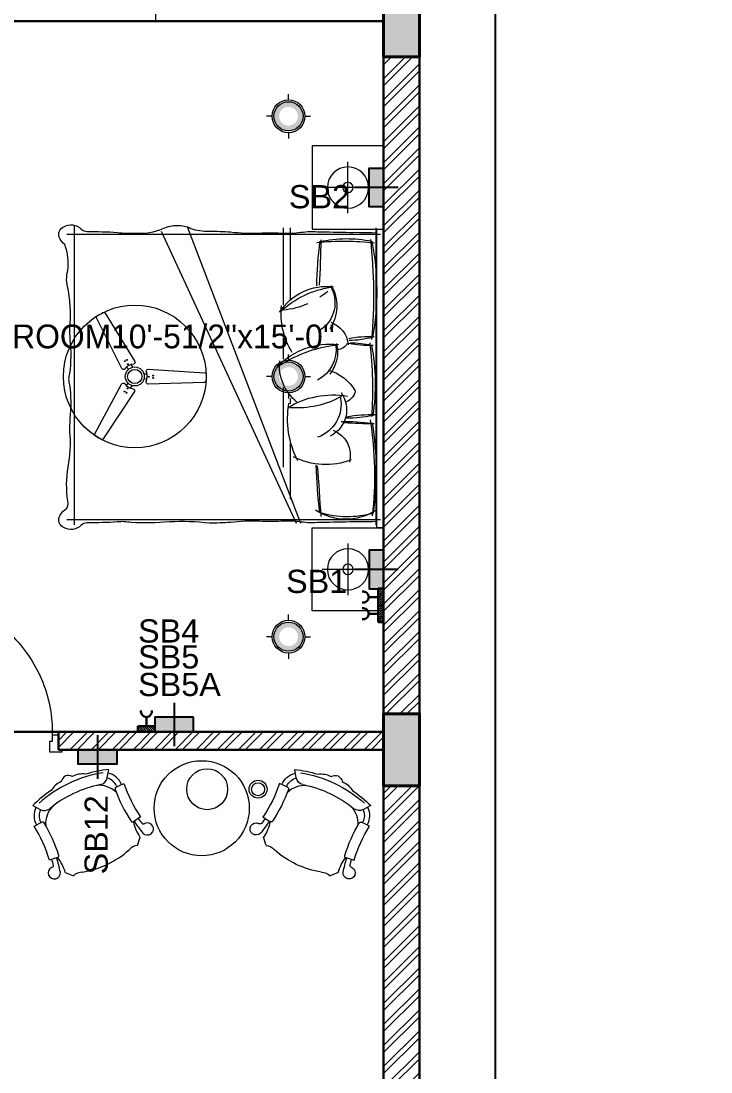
# Model space of a CAD drawing. Header units: inches. Extents: x 3094 to 3721, y -16790 to -15753.
# Drawn here: x 3546.4 to 3720.6, y -16172.1 to -15906.9 of the extents above; entities that cross this region are included whole.
import ezdxf

# ---------------------------------------------------------------- set-up
doc = ezdxf.new("R2010")
doc.units = ezdxf.units.IN
doc.header["$LTSCALE"] = 25
doc.header["$MEASUREMENT"] = 0
doc.linetypes.add('Cline', pattern=[1, 0.625, -0.125, 0.125, -0.125])
doc.linetypes.add('DASHED', pattern=[0.75, 0.5, -0.25])
doc.layers.add('107 CAVERI MAIN XREF$0$FORMAT', color=7, linetype='Continuous')
doc.layers.add('LCD-LOOPING', color=160, linetype='Continuous')
for name, color, linetype, lineweight in [('Door & Window', 32, 'Continuous', 20), ('E_LITE_POINT_Pen_No__14', 14, 'Continuous', 18), ('E_LITE_POINT_Pen_No__8', 8, 'Continuous', 18), ('ele-cfl', 252, 'Continuous', 13), ('SDA - Brick Wall', 7, 'Continuous', 30), ('SDA - Column', 6, 'Continuous', 40), ('SDA - Furniture', 36, 'Continuous', 9), ('SDA - Hatch Dark', 250, 'Continuous', 5), ('SDA - Hatch Lite', 252, 'Continuous', 0), ('SDA - Overhead Lines', 252, 'DASHED', 9), ('Sunk', 142, 'Continuous', 20), ('TEL', 220, 'Continuous', 30), ('wire', 230, 'Continuous', 5)]:
    doc.layers.add(name, color=color, linetype=linetype, lineweight=lineweight)
for name, color, linetype, true_color in [('LCD-ELECTRICAL SYMBOL', 34, 'Continuous', 0x994200), ('PP-OUTER ', 34, 'Continuous', 0x994200), ('PP-ROOM 1', 34, 'Continuous', 0x994200)]:
    doc.layers.add(name, color=color, linetype=linetype, true_color=true_color)
doc.styles.add('JB', font='GOTHIC.TTF', dxfattribs={"height": 5})
doc.styles.add('spectrum', font='arial.ttf')
pattern_1 = [(45, (3081.9256, -16917.6346), (-2.65165, 2.65165), []), (45, (3083.6934, -16917.6346), (-2.65165, 2.65165), [])]

# ---------------------------------------------------------------- blocks, each defined once
blk = doc.blocks.new('A$C8f570909')
at = {"layer": 'LCD-ELECTRICAL SYMBOL', "true_color": 0xcd6928}
h = blk.add_hatch(color=32, dxfattribs=at)
h.dxf.hatch_style = 1
h.paths.add_polyline_path([(0, 0), (8, 0), (8, 3), (0, 3)])
at = {"layer": 'LCD-ELECTRICAL SYMBOL', "color": 32, "true_color": 0xcd6928}
blk.add_line((4, -3), (4, 5.99), dxfattribs=at)
blk.add_lwpolyline([(0, 0), (8, 0), (8, 3), (0, 3)], close=True, dxfattribs=at)
blk = doc.blocks.new('c')
at = {"layer": 'SDA - Hatch Dark'}
h = blk.add_hatch(color=256, dxfattribs=at)
h.dxf.hatch_style = 1
h.paths.add_polyline_path([(404.31, 589), (404.31, 598.06), (422.4, 598.06), (422.4, 589)])
at = {"layer": 'SDA - Column'}
blk.add_lwpolyline([(404.31, 589), (404.31, 598.06), (422.4, 598.06), (422.4, 589)], close=True, dxfattribs=at)
blk = doc.blocks.new('*U12')
at = {"color": 0, "linetype": 'ByBlock'}
blk.add_lwpolyline([(-35, 785.9), (-35, 0), (-70, 0), (-70, 785.9)], close=True, dxfattribs=at)
for points in [[(-830, -95), (-901, -95), (-901, -83), (-880, -83), (-880, 0), (-845, 0), (-845, -35), (-830, -35), (-830, -95)], [(21, -95), (21, -83), (0, -83), (0, 0), (-35, 0), (-35, -35), (-50, -35), (-50, -95), (21, -95)]]:
    blk.add_lwpolyline(points, dxfattribs=at)
at = {"color": 250, "linetype": 'DASHED', "ltscale": 250}
blk.add_arc((-78.2, 19), 767, 89.38559, 181.41667, dxfattribs=at)
blk = doc.blocks.new('DOUBLE BED')
at = {"layer": 'SDA - Furniture'}
for p, q in [((-91.15, -2235.19), (-91.15, -2222.19)), ((-84.65, -2228.69), (-97.65, -2228.69)), ((-160.15, -2239.96), (-160.15, -2314.83)), ((-104.15, -2240.29), (-138.21, -2313.92)), ((-103.08, -2240.29), (-131.52, -2314.83)), ((-84.05, -2239.96), (-84.05, -2314.83)), ((-82.98, -2241.18), (-162.09, -2241.18)), ((-105.65, -2246.36), (-105.65, -2260.45)), ((-107.45, -2254.51), (-107.45, -2274.59)), ((-105.65, -2270.49), (-105.65, -2271.8)), ((-107.45, -2281.76), (-107.45, -2286.98)), ((-107.45, -2295.4), (-107.45, -2314.83)), ((-105.65, -2296.78), (-105.65, -2314.83)), ((-82.98, -2313.18), (-162.09, -2313.18)), ((-160.15, -2313.18), (-160.15, -2315.5)), ((-91.15, -2318.53), (-91.15, -2331.53)), ((-84.65, -2325.03), (-97.65, -2325.03))]:
    blk.add_line(p, q, dxfattribs=at)
for points in [[(-100.15, -2218.19), (-100.15, -2239.19), (-82.15, -2239.19), (-82.15, -2218.19)], [(-83.84, -2239.19), (-83.84, -2314.53), (-82.15, -2314.53), (-82.15, -2239.19)], [(-100.15, -2335.53), (-100.15, -2314.53), (-82.15, -2314.53), (-82.15, -2335.53)]]:
    blk.add_lwpolyline(points, close=True, dxfattribs=at)
for points in [[(-136.22, -2240.67, 0.03118), (-145.9, -2240.48, -0.080578), (-149.38, -2240.65, 0.015877), (-156.99, -2240.41, -0.211134), (-158.45, -2239.81, 0.329446), (-162.87, -2239.21, 0.37589), (-164.05, -2241.84, 0.123892), (-162.58, -2243.73, -0.342539), (-161.86, -2245.94, 0.076826), (-161.77, -2254.47, -0.036442), (-161.24, -2259.25, -0.046791), (-161.31, -2263.11, 0.023628), (-161.23, -2266.65, -0.055897), (-161.32, -2275.23, 0.053528), (-161.56, -2276.67, 0.053528), (-161.32, -2278.1, -0.055897), (-161.23, -2286.68, 0.026973), (-161.31, -2289.78, -0.036947), (-161.24, -2294.67, -0.036442), (-161.77, -2299.45, 0.141351), (-161.86, -2304.08, -0.121087), (-162.58, -2310.63, 0.123892), (-164.05, -2312.52, 0.37589), (-162.87, -2315.15, 0.329446), (-158.45, -2314.55, -0.211134), (-156.99, -2313.95, 0.015877), (-149.38, -2313.71, -0.06219), (-144.87, -2313.55, -0.129403), (-137.76, -2314.7, 0.123513), (-134.22, -2315.46, 0.129887), (-130.82, -2314.73, -0.095063), (-126.13, -2314.02, 0.016498), (-120.81, -2313.82, -0.039412), (-113.51, -2313.55, 0.025508), (-108.05, -2313.55, -0.038458), (-103.67, -2313.64, 0.058958), (-98.81, -2313.88, 0.00267), (-90.71, -2313.71, 0.015571), (-84.23, -2313.62)], [(-126.13, -2240.34, -0.037552), (-136.22, -2240.67)], [(-84.23, -2240.74, 0.015571), (-90.71, -2240.65, 0.00267), (-98.81, -2240.48, 0.058958), (-103.67, -2240.72, -0.038458), (-108.05, -2240.81, 0.025508), (-113.51, -2240.81, -0.039412), (-120.81, -2240.53, 0.016498), (-126.13, -2240.34)]]:
    blk.add_lwpolyline(points, format="xyb", dxfattribs=at)
for centre, radius in [((-91.15, -2228.69), 5.2), ((-91.15, -2228.69), 1.3), ((-91.15, -2325.03), 5.2), ((-91.15, -2325.03), 1.3)]:
    blk.add_circle(centre, radius, dxfattribs=at)
for centre, radius, start, end in [((-91.7, -2255.08), 13.77, 57.51, 123.8336), ((13.8, -2257.6), 112.97, 172.5647, 178.6834), ((-945.32, -2189.84), 848.92, 355.60971, 356.47378), ((-91.31, -2265.39), 23.45, 73.9263, 107.1409), ((-172.61, -2252.36), 88.17, 350.856, 6.6319), ((-157.91, -2253.46), 73.86, 350.5879, 8.2565), ((-82.95, -2266.71), 23.43, 153.0538, 189.663), ((-96.78, -2273.3), 18.17, 69.3026, 116.5026), ((-97.37, -2257.46), 6.81, 291.4295, 14.3652), ((-101.69, -2270.32), 8.8, 348.0413, 70.8342), ((-98.87, -2268.95), 7.38, 324.1671, 63.8421), ((-92.05, -2212.67), 53.33, 269.1536, 277.5533), ((-84.37, -2368.58), 103.21, 90.1063, 94.3312), ((-91.56, -2303.52), 36.69, 79.5301, 89.934), ((-85.4, -2234.24), 33.5, 259.589, 272.0447), ((-184.79, -2274.26), 99.82, 353.3146, 4.0301), ((-94.84, -2250.57), 22.14, 238.6542, 279.1977), ((-104.06, -2292.78), 23.37, 61.0456, 94.1497), ((-136.42, -2275.49), 52.15, 349.1717, 8.8688), ((-96.61, -2280.13), 11.83, 128.7278, 185.6813), ((-93.03, -2274.49), 3.81, 12.1757, 68.3207), ((-99.19, -2267.92), 11.45, 285.4018, 329.7122), ((-102.94, -2284.22), 8.82, 353.1541, 62.0001), ((-102.91, -2283.53), 9.13, 346.3296, 38.0812), ((-95.49, -2266.45), 19.08, 225.5269, 275.813), ((-90.34, -2252.42), 33.08, 237.3804, 263.3034), ((-89.22, -2293.31), 18.82, 148.1221, 185.9522), ((-97.68, -2284.81), 6.61, 289.1335, 355.0933), ((-94.06, -2287.29), 3.18, 30.1134, 85.8974), ((-85.77, -2311.28), 26.13, 87.8261, 101.4767), ((-91.75, -2250.56), 35.34, 271.8337, 280.6945), ((-86, -2261.01), 26.43, 259.1667, 273.123), ((-91.54, -2312.45), 26.07, 75.3434, 88.3876), ((-206.26, -2297.9), 121.57, 353.3958, 5.2949), ((-148.17, -2298.84), 64.28, 348.652, 10.4088), ((-102.72, -2295.97), 8.3, 329.3706, 56.8919), ((-104.01, -2295.1), 10.05, 328.6569, 34.6491), ((-96.51, -2286.02), 14.06, 212.3262, 277), ((-92.01, -2276.58), 23.56, 227.3201, 261.4624), ((-109.73, -2314.98), 21.04, 66.2982, 83.8539), ((-109.73, -2314.98), 21.04, 49.9508, 56.951), ((47.17, -2295.22), 146.29, 181.9642, 186.3418), ((-278.92, -2312.56), 180.9, 0.238, 3.8562), ((-92.05, -2243.74), 67.78, 264.0935, 276.4707), ((-91.44, -2281.23), 30.9, 257.3175, 281.7435)]:
    blk.add_arc(centre, radius, start, end, dxfattribs=at)
blk = doc.blocks.new('sfrsrf')
at = {"layer": 'SDA - Furniture'}
for p, q in [((-3066.76, 3190.37), (-3064.63, 3191.04)), ((-3059.58, 3191.18), (-3060.78, 3189.39)), ((-3052.07, 3184.98), (-3051.12, 3186.98)), ((-3049.67, 3182.79), (-3047.59, 3183.17)), ((-3073.56, 3172.18), (-3074.39, 3174.24)), ((-3069.84, 3170.24), (-3070.47, 3168.18)), ((-3061.86, 3164.3), (-3060.91, 3166.3)), ((-3056.67, 3163.99), (-3057.7, 3165.84))]:
    blk.add_line(p, q, dxfattribs=at)
at = {"layer": 'SDA - Furniture', "extrusion": (0, 0, -1)}
for centre, major_axis, start_param, end_param in [((-3062.59, 3192.9), (-1.47, 0.45), 5.172577, 9.545571), ((-3070.11, 3190.81), (-3.23, 1), 2.97264, 3.690016), ((-3059.06, 3198.73), (-9.08, 2.81), 4.594746, 5.039753), ((-3039.38, 3221.24), (-36.46, 11.27), 5.004239, 5.101731), ((-3060.75, 3191.88), (-0.554, 0.171), 5.366675, 6.71843), ((-3039.38, 3221.24), (10.89, 35.22), 3.433443, 3.476219), ((-3039.38, 3221.24), (10.7, 34.6), 3.172143, 3.433443), ((-3050.74, 3172.92), (-21.98, 6.8), 0.142265, 0.43102), ((-3060.42, 3189.15), (-0.413, 0.128), 4.992975, 6.575035), ((-3039.38, 3221.24), (-37.08, 11.46), 4.760576, 4.992975), ((-3057.94, 3180.66), (-6.07, 1.88), 2.08341, 2.933464), ((-3052.46, 3185.16), (-0.413, 0.128), 3.283857, 4.760576), ((-3039.38, 3221.24), (-36.46, 11.27), 4.74294, 4.748656), ((-3053.26, 3181.86), (-3.45, 1.07), 1.700033, 2.587618), ((-3053.26, 3181.86), (-4.69, 1.45), 1.659232, 2.606483), ((-3050.74, 3172.92), (-21.98, 6.8), 6.136694, 6.42545), ((-3049.28, 3180.66), (-2.07, 0.64), 6.17736, 7.372807), ((-3079.74, 3186.64), (-30.89, 9.55), 2.949463, 3.133624), ((-3079.74, 3186.64), (-27.58, 8.53), 3.035767, 3.283857), ((-3079.74, 3186.64), (-30.27, 9.36), 2.997829, 3.283857), ((-3054.51, 3176.55), (-5.53, 1.71), 2.705678, 3.30571), ((-3076.86, 3176.55), (-3.23, 1), 2.877699, 3.595074), ((-3079.74, 3186.64), (-27.58, 8.53), 3.283857, 3.531947), ((-3075.98, 3162.99), (-9.08, 2.81), 1.527962, 1.972968), ((-3079.74, 3186.64), (-30.27, 9.36), 3.283857, 3.569886), ((-3051.22, 3173.47), (-2.27, 0.7), 3.408334, 4.172722), ((-3051.47, 3172.94), (-2.27, 0.7), 2.394992, 3.15938), ((-3073.7, 3169.41), (-1.47, 0.45), 3.305329, 7.678323), ((-3080.91, 3133.5), (-36.46, 11.27), 1.465983, 1.563476), ((-3071.76, 3168.64), (-0.554, 0.171), 6.13247, 7.484225), ((-3080.91, 3133.5), (-35.22, 10.89), 1.520699, 1.563476), ((-3069.43, 3170.12), (-0.413, 0.128), 6.275865, 7.857925), ((-3080.91, 3133.5), (-37.08, 11.46), 1.57474, 1.807139), ((-3061.29, 3173.58), (-6.07, 1.88), 3.634251, 4.484304), ((-3055.94, 3173.53), (-5.53, 1.71), 3.262005, 3.862037), ((-3080.91, 3133.5), (-34.6, 10.7), 1.563476, 1.824775), ((-3061.3, 3166.49), (-0.413, 0.128), 1.807139, 3.283857), ((-3055.81, 3166.88), (-2.07, 0.64), 5.478093, 6.67354), ((-3079.74, 3186.64), (-30.89, 9.55), 3.434091, 3.618252), ((-3059.25, 3169.2), (-4.69, 1.45), 3.961232, 4.908483), ((-3080.91, 3133.5), (-36.46, 11.27), 1.819058, 1.824775), ((-3059.25, 3169.2), (-3.45, 1.07), 3.980097, 4.867682)]:
    blk.add_ellipse(centre, major_axis=major_axis, ratio=1, start_param=start_param, end_param=end_param, dxfattribs=at)
blk = doc.blocks.new('SURFACE MOUNTED CEILING LIGHT')
at = {"layer": 'ele-cfl', "ltscale": 5}
h = blk.add_hatch(color=2, dxfattribs=at)
edge = h.paths.add_edge_path()
edge.add_arc((0, 0), 3.83, 0, 360, ccw=False)
edge = h.paths.add_edge_path(flags=16)
edge.add_arc((0, 0), 2.47, 0, 360, ccw=False)
at = {"layer": 'ele-cfl', "color": 1, "ltscale": 5}
for p, q in [((0, 4.32), (0, 5.81)), ((-4.32, 0), (-5.81, 0)), ((4.32, 0), (5.81, 0)), ((0, -4.32), (0, -5.81))]:
    blk.add_line(p, q, dxfattribs=at)
for radius in [4.32, 3.83]:
    blk.add_circle((0, 0), radius, dxfattribs=at)
blk = doc.blocks.new('fan')
at = {"layer": 'E_LITE_POINT_Pen_No__14', "linetype": 'Continuous', "flags": 128}
for points in [[(160.12, 4419.11, -0.021916), (163.77, 4421.21, -0.388357), (165.33, 4420.79), (185.8, 4388.78, -0.552612), (184.93, 4386.95, 0.204445), (179.22, 4383.65, -0.552612), (177.19, 4383.81), (159.7, 4417.54, -0.388357)], [(160.12, 4419.11, -0.021916), (163.77, 4421.21, -0.388357), (165.33, 4420.79), (185.8, 4388.78, -0.552612), (184.93, 4386.95, 0.204445), (179.22, 4383.65, -0.552612), (177.19, 4383.81), (159.7, 4417.54, -0.388357)], [(233.93, 4380.7, -0.021916), (233.93, 4376.5, -0.388357), (232.78, 4375.35), (194.83, 4373.63, -0.552612), (193.67, 4375.3, 0.204445), (193.67, 4381.9, -0.552612), (194.83, 4383.57), (232.78, 4381.85, -0.388357)], [(233.93, 4380.7, -0.021916), (233.93, 4376.5, -0.388357), (232.78, 4375.35), (194.83, 4373.63, -0.552612), (193.67, 4375.3, 0.204445), (193.67, 4381.9, -0.552612), (194.83, 4383.57), (232.78, 4381.85, -0.388357)], [(163.77, 4335.99, -0.021916), (160.12, 4338.09, -0.388357), (159.7, 4339.66), (177.19, 4373.39, -0.552612), (179.22, 4373.55, 0.204445), (184.93, 4370.25, -0.552612), (185.8, 4368.42), (165.33, 4336.41, -0.388357)]]:
    blk.add_lwpolyline(points, format="xyb", close=True, dxfattribs=at)
at = {"layer": 'E_LITE_POINT_Pen_No__14', "linetype": 'Continuous'}
for radius in [48, 48, 6.4, 6.4]:
    blk.add_circle((185.94, 4378.6), radius, dxfattribs=at)
at = {"layer": 'E_LITE_POINT_Pen_No__8', "linetype": 'Continuous'}
for p, q in [((180.43, 4384.95), (181.45, 4383.17)), ((180.43, 4384.95), (181.45, 4383.17)), ((183.2, 4386.55), (184.23, 4384.77)), ((183.2, 4386.55), (184.23, 4384.77)), ((194.19, 4380.2), (192.14, 4380.2)), ((194.19, 4380.2), (192.14, 4380.2)), ((194.19, 4377), (192.14, 4377)), ((194.19, 4377), (192.14, 4377)), ((180.43, 4372.25), (181.45, 4374.03)), ((183.2, 4370.65), (184.23, 4372.43))]:
    blk.add_line(p, q, dxfattribs=at)
for centre, radius in [((180.5, 4389.62), 0.308), ((180.5, 4389.62), 0.308), ((179.12, 4388.82), 0.308), ((179.12, 4388.82), 0.308), ((181.23, 4386.76), 0.308), ((181.23, 4386.76), 0.308), ((185.94, 4378.6), 4.8), ((185.94, 4378.6), 4.8), ((195.36, 4378.6), 0.308), ((195.36, 4378.6), 0.308), ((198.21, 4379.4), 0.308), ((198.21, 4379.4), 0.308), ((198.21, 4377.8), 0.308), ((198.21, 4377.8), 0.308), ((179.12, 4368.38), 0.308), ((181.23, 4370.44), 0.308), ((180.5, 4367.58), 0.308)]:
    blk.add_circle(centre, radius, dxfattribs=at)
blk = doc.blocks.new('6A SOCKET')
at = {"layer": 'TEL', "linetype": 'ByBlock'}
for p, q in [((141824.77, -56605.32), (141820.42, -56605.32)), ((141820.42, -56605.32), (141820.42, -56618.36)), ((141824.77, -56618.36), (141824.77, -56605.32)), ((141824.77, -56611.84), (141831.93, -56611.84)), ((141820.42, -56618.36), (141824.77, -56618.36))]:
    blk.add_line(p, q, dxfattribs=at)
at = {"layer": 'TEL', "linetype": 'ByBlock', "lineweight": 20}
for p, q in [((141824.77, -56610.54), (141820.42, -56606.19)), ((141824.77, -56612.17), (141820.42, -56607.82)), ((141824.77, -56613.8), (141820.42, -56609.45)), ((141824.77, -56608.92), (141821.17, -56605.32)), ((141824.77, -56607.29), (141822.8, -56605.32)), ((141824.77, -56605.66), (141824.42, -56605.32)), ((141824.77, -56615.42), (141820.42, -56611.08)), ((141824.77, -56617.05), (141820.42, -56612.7)), ((141824.45, -56618.36), (141820.42, -56614.33)), ((141822.83, -56618.36), (141820.42, -56615.96)), ((141821.2, -56618.36), (141820.42, -56617.58))]:
    blk.add_line(p, q, dxfattribs=at)
at = {"layer": 'TEL', "linetype": 'ByBlock'}
for centre, start, end in [((141836.51, -56612.09), 82.69816, 176.81004), ((141836.51, -56611.58), 183.18996, 277.30184)]:
    blk.add_arc(centre, 4.58, start, end, dxfattribs=at)

msp = doc.modelspace()

# ---------------------------------------------------------------- hatches: boundary and pattern name
at = {"layer": 'SDA - Furniture'}
h = msp.add_hatch(dxfattribs=at)
h.set_pattern_fill('WOODFACE,_O', color=256, scale=90, angle=270, pattern_type=2)
h.set_pattern_definition([(270, (2573.18, 160282.934), (45, -45), [2.25, -42.75]), (360, (2588.93, 160264.934), (45, 45), [4.5, -40.5]), (315, (2584.428, 160273.934), (45, -2e-14), [3.1815, -9.5445, 3.1815, -6.363, 22.275, -19.0941103]), (315, (2570.928, 160285.184), (45, -2e-14), [3.18195, -6.3639, 3.18195, -50.9118103]), (315, (2575.428, 160269.434), (45, -2e-14), [3.18195, -60.45766]), (315, (2573.178, 160264.934), (45, -2e-14), [3.18195, -60.45766]), (315, (2577.678, 160271.684), (45, -2e-14), [3.18195, -60.45766]), (315, (2579.928, 160273.934), (45, -2e-14), [6.3639, -57.27571]), (315, (2613.678, 160262.684), (45, -2e-14), [6.3639, -57.27571]), (315, (2582.178, 160278.434), (45, -2e-14), [12.7278, -50.91181]), (315, (2584.428, 160280.684), (45, -2e-14), [12.7278, -50.91181]), (315, (2597.928, 160251.434), (45, -2e-14), [12.7278, -50.91181]), (315, (2588.928, 160282.934), (45, -2e-14), [9.54594, -54.09367]), (315, (2595.678, 160291.934), (45, -2e-14), [9.54594, -54.09367]), (315, (2591.178, 160287.434), (45, -2e-14), [9.54594, -54.09367]), (315, (2604.678, 160258.184), (45, -2e-14), [15.909903, -47.729707]), (315, (2606.928, 160262.684), (45, -2e-14), [15.909903, -47.729707]), (315, (2595.678, 160258.184), (45, -2e-14), [22.273864, -41.365747]), (296.565051, (2577.678, 160278.434), (2e-08, -45), [5.031153, -95.591906]), (296.565051, (2591.178, 160269.434), (2e-08, -45), [5.031153, -95.591906]), (296.565051, (2586.678, 160271.684), (2e-08, -45), [5.031153, -95.591906]), (296.565051, (2573.178, 160280.684), (2e-08, -45), [10.062306, -90.560753]), (296.565051, (2593.428, 160271.684), (2e-08, -45), [15.093459, -85.5296]), (296.565051, (2595.678, 160276.184), (2e-08, -45), [20.124612, -80.498447]), (296.565051, (2597.928, 160280.684), (2e-08, -45), [20.124612, -80.498447]), (296.565051, (2611.428, 160287.434), (2e-08, -45), [20.124612, -80.498447]), (296.565051, (2606.928, 160287.434), (2e-08, -45), [25.155765, -75.467294]), (296.565051, (2602.428, 160285.184), (2e-08, -45), [25.155765, -75.467294]), (333.434949, (2584.428, 160269.434), (45, -2e-09), [5.031153, -95.591906]), (333.434949, (2579.928, 160276.184), (45, -2e-09), [5.031153, -95.591906]), (333.434949, (2573.178, 160282.934), (45, -2e-09), [10.062306, -90.560753]), (333.434949, (2579.928, 160269.434), (45, -2e-09), [10.062306, -90.560753]), (333.434949, (2570.928, 160287.434), (45, -2e-09), [15.093459, -85.5296]), (333.434949, (2570.928, 160291.934), (45, -2e-09), [20.124612, -80.498447]), (333.434949, (2573.178, 160251.434), (45, -2e-09), [20.124612, -80.498447]), (333.434949, (2577.678, 160267.184), (45, -2e-09), [20.124612, -80.498447]), (333.434949, (2573.178, 160258.184), (45, -2e-09), [25.155765, -75.467294]), (333.434949, (2575.428, 160262.684), (45, -2e-09), [25.155765, -75.467294])])
h.paths.add_polyline_path([(3684.34, -16101.59), (3684.34, -16103.68), (3682.64, -16103.68), (3682.64, -16101.59)])
h.paths.add_polyline_path([(3684.34, -16113.61), (3682.64, -16113.61), (3682.64, -16111.52), (3684.34, -16111.52)])
h.paths.add_polyline_path([(3720.56, -16158.14), (3717.87, -16158.14), (3717.87, -16156.05), (3720.56, -16156.05)])
h.paths.add_polyline_path([(3716.69, -16181.43), (3715.51, -16181.43), (3715.51, -16180.25), (3716.69, -16180.25)])
h.paths.add_polyline_path([(3601.42, -16221.35), (3556.46, -16221.35), (3556.43, -16311.25), (3601.45, -16311.25), (3601.45, -16301.69)])
at = {"layer": 'SDA - Hatch Lite'}
h = msp.add_hatch(dxfattribs=at)
h.set_pattern_fill('ANSI32', color=256, scale=10)
h.set_pattern_definition(pattern_1)
h.paths.add_polyline_path([(3548.96, -15779.49), (3301.69, -15779.49), (3301.69, -15788.55), (3370.32, -15788.55), (3370.32, -15788.52), (3416.63, -15788.52), (3548.96, -15788.54)])
h.paths.add_polyline_path([(3585, -15779.49), (3548.96, -15779.49), (3548.96, -15788.55), (3585, -15788.55)])
h.paths.add_polyline_path([(3637.91, -15779.49), (3594.09, -15779.49), (3594.09, -15788.55), (3637.91, -15788.55)])
h.paths.add_polyline_path([(3536.52, -16324.54), (3623.17, -16232.87), (3611.76, -16222.08), (3525.11, -16313.75)], flags=9)
h.paths.add_polyline_path([(3206.74, -15906.76), (3264.83, -15906.76), (3264.83, -15892.94), (3206.74, -15892.94)], flags=9)
h.paths.add_polyline_path([(3201.3, -15892.44), (3269.51, -15892.44), (3269.51, -15876.74), (3201.3, -15876.74)], flags=9)
h.paths.add_polyline_path([(3439.76, -16070.35), (3501.19, -16070.35), (3501.19, -16056.53), (3439.76, -16056.53)], flags=9)
h.paths.add_polyline_path([(3441.04, -16056.03), (3499.15, -16056.03), (3499.15, -16040.33), (3441.04, -16040.33)], flags=9)
h.paths.add_polyline_path([(3440.55, -15983.28), (3498.64, -15983.28), (3498.64, -15969.46), (3440.55, -15969.46)], flags=9)
h.paths.add_polyline_path([(3440.16, -15968.96), (3498.27, -15968.96), (3498.27, -15953.26), (3440.16, -15953.26)], flags=9)
h.paths.add_polyline_path([(3366.79, -16283.28), (3424.88, -16283.28), (3424.88, -16269.45), (3366.79, -16269.45)], flags=9)
h.paths.add_polyline_path([(3377, -16268.61), (3413.91, -16268.61), (3413.91, -16253.6), (3377, -16253.6)], flags=9)
h.paths.add_polyline_path([(3342.04, -16480.45), (3413.5, -16480.45), (3413.5, -16466.62), (3342.04, -16466.62)], flags=9)
h.paths.add_polyline_path([(3313.68, -16466.13), (3441.09, -16466.13), (3441.09, -16450.43), (3313.68, -16450.43)], flags=9)
h.paths.add_polyline_path([(3526.54, -16538.69), (3591.31, -16538.69), (3591.31, -16524.87), (3526.54, -16524.87)], flags=9)
h.paths.add_polyline_path([(3505.34, -16524.37), (3611.75, -16524.37), (3611.75, -16508.67), (3505.34, -16508.67)], flags=9)
h.paths.add_polyline_path([(3524.33, -16425.67), (3582.42, -16425.67), (3582.42, -16411.84), (3524.33, -16411.84)], flags=9)
h.paths.add_polyline_path([(3517.21, -16411.35), (3588.77, -16411.35), (3588.77, -16395.65), (3517.21, -16395.65)], flags=9)
h.paths.add_polyline_path([(3443.09, -16296.77), (3507.86, -16296.77), (3507.86, -16282.94), (3443.09, -16282.94)], flags=9)
h.paths.add_polyline_path([(3443.1, -16282.45), (3507.09, -16282.45), (3507.09, -16266.75), (3443.1, -16266.75)], flags=9)
h.paths.add_polyline_path([(3564.87, -16149.87), (3636.34, -16149.87), (3636.34, -16136.04), (3564.87, -16136.04)], flags=9)
h.paths.add_polyline_path([(3579.55, -16135.55), (3620.9, -16135.55), (3620.9, -16119.84), (3579.55, -16119.84)], flags=9)
h.paths.add_polyline_path([(3386.7, -16144.88), (3444.79, -16144.88), (3444.79, -16131.05), (3386.7, -16131.05)], flags=9)
h.paths.add_polyline_path([(3387.13, -16130.55), (3443.59, -16130.55), (3443.59, -16114.86), (3387.13, -16114.86)], flags=9)
h.paths.add_polyline_path([(3554.13, -16010.46), (3612.22, -16010.46), (3612.22, -15996.63), (3554.13, -15996.63)], flags=9)
h.paths.add_polyline_path([(3540.5, -15996.49), (3625.09, -15996.49), (3625.09, -15980.8), (3540.5, -15980.8)], flags=9)
h.paths.add_polyline_path([(3333.57, -15999.8), (3391.66, -15999.8), (3391.66, -15985.97), (3333.57, -15985.97)], flags=9)
h.paths.add_polyline_path([(3319.94, -15985.84), (3404.53, -15985.84), (3404.53, -15970.14), (3319.94, -15970.14)], flags=9)
h.paths.add_polyline_path([(3183.62, -15788.55), (3292.64, -15788.55), (3292.64, -15779.49), (3183.62, -15779.49)])
h = msp.add_hatch(dxfattribs=at)
h.set_pattern_fill('ANSI32', color=256, scale=10)
h.set_pattern_definition(pattern_1)
h.paths.add_polyline_path([(3647, -15915.9), (3637.95, -15915.9), (3637.95, -16081.72), (3647, -16081.72)])
h.paths.add_polyline_path([(3647, -15857.72), (3647, -15819.38)])
h = msp.add_hatch(dxfattribs=at)
h.set_pattern_fill('ANSI32', color=256, scale=10)
h.set_pattern_definition(pattern_1)
h.paths.add_polyline_path([(3512.36, -15941.37), (3507.83, -15941.37), (3507.83, -16014.81), (3494.98, -16014.81), (3494.98, -16019.34), (3507.83, -16019.34), (3507.83, -16081.69), (3512.36, -16081.69)])
h.paths.add_polyline_path([(3555.86, -16086.22), (3555.86, -16090.74), (3637.95, -16090.74), (3637.95, -16086.22)])
h = msp.add_hatch(dxfattribs=at)
h.set_pattern_fill('ANSI32', color=256, scale=10)
h.set_pattern_definition(pattern_1)
h.paths.add_polyline_path([(3647, -16099.8), (3637.95, -16099.8), (3637.95, -16175.74), (3647, -16175.74)])
h.paths.add_polyline_path([(3647, -16184.8), (3637.95, -16184.8), (3637.95, -16568.49), (3647, -16568.49)])

# ---------------------------------------------------------------- linework, layer by layer
at = {"layer": 'LCD-ELECTRICAL SYMBOL'}
msp.add_lwpolyline([(3512.36, -16086.22), (3637.95, -16086.22), (3637.95, -15906.9), (3512.36, -15906.9)], close=True, dxfattribs=at)
at = {"layer": 'PP-OUTER '}
msp.add_lwpolyline([(3146.73, -15753.04), (3666.1, -15753.04), (3666.1, -16790.44), (3146.73, -16790.44)], close=True, dxfattribs=at)
at = {"layer": 'PP-ROOM 1'}
msp.add_lwpolyline([(3512.36, -15906.9), (3637.95, -15906.9), (3637.95, -16086.22), (3512.36, -16086.22)], close=True, dxfattribs=at)
at = {"layer": 'SDA - Brick Wall'}
for p, q in [((3647, -15779.49), (3647, -16568.49)), ((3637.95, -15906.66), (3637.95, -16503.8)), ((3555.86, -16090.74), (3555.86, -16086.22)), ((3555.86, -16086.22), (3637.95, -16086.22)), ((3555.86, -16090.74), (3637.95, -16090.74))]:
    msp.add_line(p, q, dxfattribs=at)
msp.add_lwpolyline([(3174.56, -15779.49), (3647, -15779.49), (3647, -16763.78), (3174.56, -16763.78)], close=True, dxfattribs=at)
at = {"layer": 'SDA - Furniture'}
msp.add_circle((3592.05, -16105.5), 12, dxfattribs=at)
at = {"layer": 'SDA - Furniture', "color": 4, "ltscale": 0.3}
for centre, radius in [((3593.42, -16100.7), 5.17), ((3606.26, -16100.7), 2.26), ((3606.26, -16100.7), 1.64)]:
    msp.add_circle(centre, radius, dxfattribs=at)
at = {"layer": 'SDA - Overhead Lines', "ltscale": 0.25}
msp.add_lwpolyline([(3580.46, -15906.9), (3580.46, -15897.81), (3512.57, -15897.78), (3512.57, -15906.87)], close=True, dxfattribs=at)

# ---------------------------------------------------------------- block references
at = {"xscale": 0.3751794746733543, "yscale": 0.3751794746733543, "zscale": 0.3751794746733543, "rotation": 359.130074742444}
msp.add_blockref('fan', (3480.46, -17638.07), dxfattribs=at)
at = {"layer": 'Door & Window', "xscale": -0.0443181818181833, "yscale": 0.0443181818181833, "zscale": 0.0443181818181833}
msp.add_blockref('*U12', (3516.86, -16087.07), dxfattribs=at)
at = {"layer": 'LCD-ELECTRICAL SYMBOL', "color": 32, "true_color": 0xcd6928, "yscale": 1.21875, "zscale": 1.21875}
for p, xscale, rotation in [((3637.95, -15944.01), -1.21875, 90), ((3637.95, -16050.1), 1.21875, 89.99999999999999), ((3589.93, -16082.56), 1.21875, 179.9999999999999), ((3560.86, -16090.74), -1.21875, 180)]:
    msp.add_blockref('A$C8f570909', p, dxfattribs=dict(at, xscale=xscale, rotation=rotation))
at = {"layer": 'SDA - Column', "rotation": 270}
for p in [(3048.95, -15493.5), (3048.95, -15677.41)]:
    msp.add_blockref('c', p, dxfattribs=at)
at = {"layer": 'SDA - Furniture', "xscale": -1}
for name, p, rotation in [('DOUBLE BED', (3720.1, -18273.91), 180), ('sfrsrf', (385.43, -13048.13), 270)]:
    msp.add_blockref(name, p, dxfattribs=dict(at, rotation=rotation))
at = {"layer": 'SDA - Furniture', "rotation": 90.00000000000006}
msp.add_blockref('sfrsrf', (6798.68, -13048.13), dxfattribs=at)
at = {"layer": 'Sunk', "xscale": -0.3238831000489879, "yscale": 0.3238831000489879, "zscale": 0.3238831000489879}
for p in [(49571.18, 2283.41), (49571.18, 2279.18)]:
    msp.add_blockref('6A SOCKET', p, dxfattribs=at)
at = {"layer": 'Sunk', "xscale": -0.3238831000489879, "yscale": 0.3238831000489879, "zscale": 0.3238831000489879, "rotation": 270}
msp.add_blockref('6A SOCKET', (21913.69, -62019.45), dxfattribs=at)
at = {"layer": 'wire', "xscale": 0.9598233487457344, "yscale": 0.9598233487457344, "zscale": 0.9598233487457344, "rotation": 90.00000000000006}
for p in [(3613.95, -15930.9), (3613.95, -15996.56), (3613.95, -16062.22)]:
    msp.add_blockref('SURFACE MOUNTED CEILING LIGHT', p, dxfattribs=at)

# ---------------------------------------------------------------- texts
at = {"layer": '107 CAVERI MAIN XREF$0$FORMAT', "insert": (3576.69, -15989.54), "char_height": 6, "width": 172.5924, "attachment_point": 8, "style": 'JB'}
msp.add_mtext("BEDROOM10'-51/2''x15'-0''", dxfattribs=at)
at = {"layer": 'LCD-LOOPING', "color": 5, "linetype": 'Cline', "ltscale": 0.25, "true_color": 0x1c0df2, "char_height": 5.85, "attachment_point": 1, "style": 'spectrum'}
for s, width, gutter_width, insert in [('SB2', 19.9061, 1, (3614.04, -15948.26, 0.25)), ('SB1', 19.9061, 1, (3613.33, -16045.33, 0.25)), ('SB4', 19.9061, 1, (3575.98, -16057.84, 0.25)), ('SB5', 19.9061, 1, (3575.98, -16064.39, 0.25)), ('SB5A', 30.466, 7.35, (3575.98, -16071.35, 0.25))]:
    msp.add_mtext_dynamic_manual_height_columns(s, width=width, gutter_width=gutter_width, heights=[6.79], dxfattribs=dict(at, insert=insert))
at = {"layer": 'LCD-LOOPING', "color": 5, "linetype": 'Cline', "ltscale": 0.25, "true_color": 0x1c0df2, "insert": (3568.42, -16122.2, 0.25), "char_height": 5.85, "attachment_point": 7, "rotation": 90, "style": 'spectrum'}
msp.add_mtext_dynamic_manual_height_columns('SB12', width=30.466, gutter_width=7.35, heights=[6.79], dxfattribs=at)

doc.saveas('drawing.dxf')
